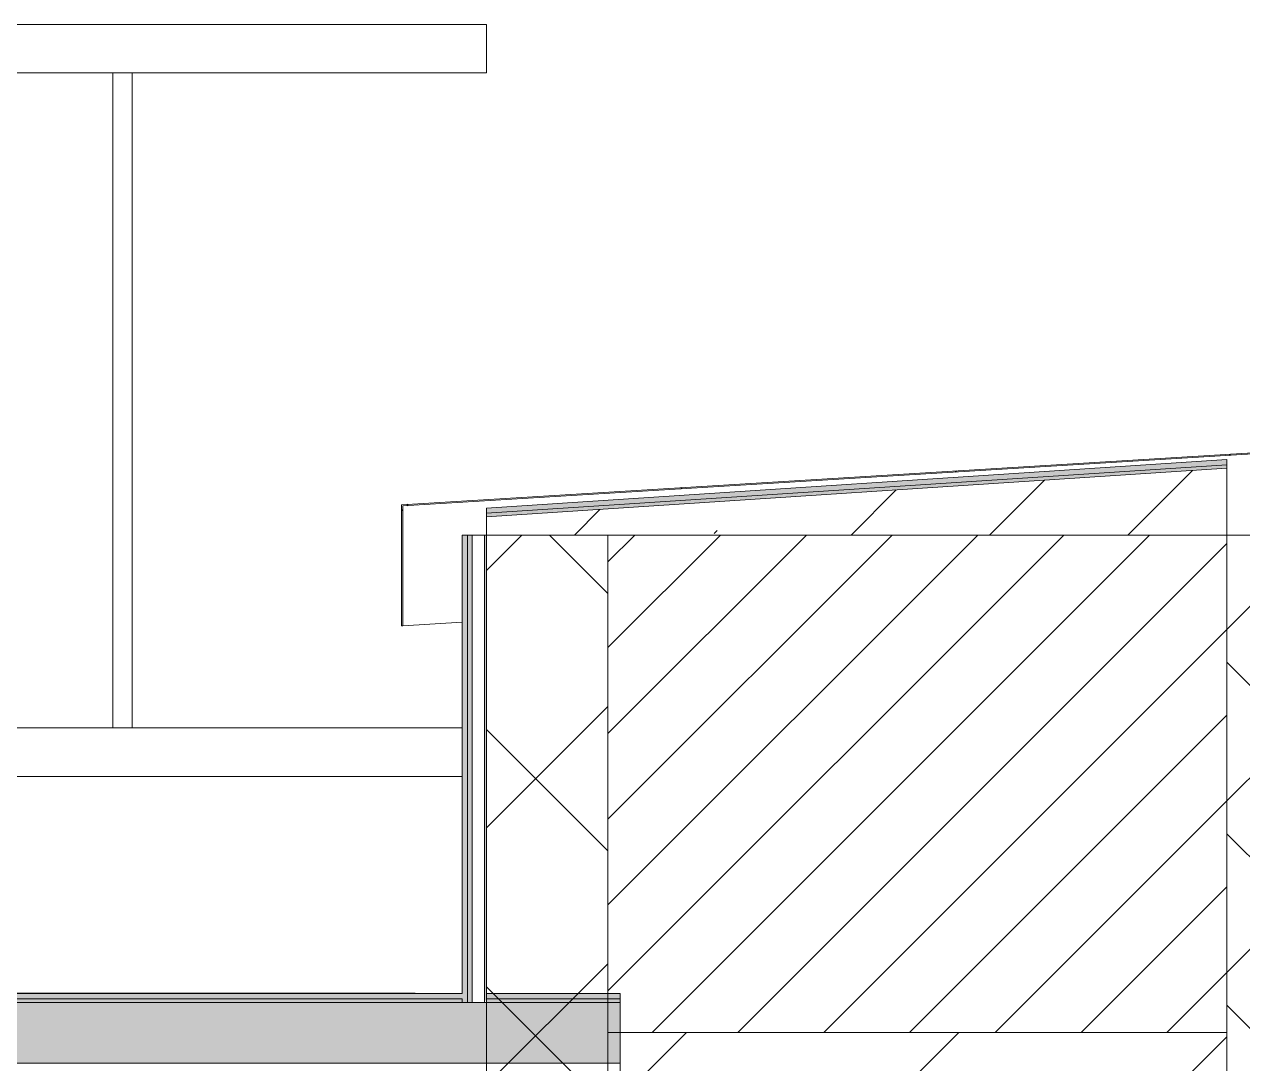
# Model space of a CAD drawing. Header units: millimetres. Extents: x -515342 to 330399, y -224905 to 507333.
# Drawn here: x 189095 to 190099, y 101846 to 102702 of the extents above; entities that cross this region are included whole.
import ezdxf

# ---------------------------------------------------------------- set-up
doc = ezdxf.new("R2010")
doc.units = ezdxf.units.MM
doc.layers.get('0').update_dxf_attribs({"lineweight": 0})
for name, color, linetype, lineweight in [('Витраж', 7, 'Continuous', 0), ('Крыша', 7, 'Continuous', 0), ('Обобщенные модели', 7, 'Continuous', 0), ('Ограждение', 7, 'Continuous', 0), ('Стены внутренние', 7, 'Continuous', 0), ('Стены наружные', 7, 'Continuous', 0), ('Стены несущие', 7, 'Continuous', 0), ('Стены отделка', 7, 'Continuous', 0), ('Стены перегородки', 7, 'Continuous', 0), ('Стены штриховка', 7, 'Continuous', 0)]:
    doc.layers.add(name, color=color, linetype=linetype, lineweight=lineweight)
pattern_1 = [(45, (136801.12, 95610.5), (-114.04925, 114.04925), []), (45, (136915.17, 95610.5), (-114.04925, 114.04925), [201.613, -40.323, 3.353, -36.97])]

# ---------------------------------------------------------------- blocks, each defined once
blk = doc.blocks.new('СД_Люблино_Фасады_rvt-1-О_АР_П_Разрез 1-1')
at = {"layer": 'Стены внутренние'}
h = blk.add_hatch(dxfattribs=at)
h.set_pattern_fill('FP_7', color=256, style=0, pattern_type=2)
h.set_pattern_definition([(45, (48650.593, 7579.1), (-35.35534, 35.35534), [])])
h.paths.add_polyline_path([(101425, 13840), (101935, 13840), (101935, 14250), (101425, 14250), (101425, 14158.8)])
h = blk.add_hatch(dxfattribs=at)
h.set_pattern_fill('FP_1', color=256, style=0, pattern_type=2)
h.set_pattern_definition([(45, (48650.6, 7579.1), (-224.5064, 224.5064), []), (45, (48875.1, 7579.1), (-224.5064, 224.5064), [396.875, -79.375, 3.353, -76.022])])
h.paths.add_polyline_path([(101581.7, -3570), (101935, -3570), (101935, 760), (101435, 760), (101435, -3570)])
h.paths.add_polyline_path([(101435, 2620), (101935, 2620), (101935, 4160), (101435, 4160), (101435, 3450.6)])
h.paths.add_polyline_path([(101435, 6020), (101935, 6020), (101935, 7510), (101435, 7510), (101435, 6404.6)])
h.paths.add_polyline_path([(101435, 9370), (101935, 9370), (101935, 10810), (101435, 10810), (101435, 10097.1)])
h.paths.add_polyline_path([(101435, 12670), (101935, 12670), (101935, 13840), (101435, 13840), (101435, 13051.1)])
at = {"layer": 'Стены наружные'}
h = blk.add_hatch(dxfattribs=at)
h.set_pattern_fill('FP_4', color=256, style=0, pattern_type=2)
h.set_pattern_definition([(45, (48650.59, 7579.1), (-70.71068, 70.71068), []), (135, (48650.59, 7579.1), (-70.71068, -70.71068), [])])
h.paths.add_polyline_path([(101996.1, 200), (102035, 200), (102035, 760), (101935, 760), (101935, 200)])
h.paths.add_polyline_path([(102035, 2620), (102035, 4160), (101935, 4160), (101935, 2620)])
h.paths.add_polyline_path([(102035, 6020), (102035, 7510), (101935, 7510), (101935, 6020)])
h.paths.add_polyline_path([(102035, 9370), (102035, 10810), (101935, 10810), (101935, 9370)])
h.paths.add_polyline_path([(101935, 12670), (102035, 12670), (102035, 14250), (101935, 14250), (101935, 13051.1)])
at = {"layer": 'Стены несущие'}
for p, q in [((101435, 13840), (101435, 12670)), ((101935, 13840), (101435, 13840)), ((101935, 12670), (101935, 13840)), ((101935, 13840), (101935, 12670))]:
    blk.add_line(p, q, dxfattribs=at)
at = {"layer": 'Стены отделка', "lineweight": 9}
for p, q in [((101935, 14250), (101935, 13840)), ((102035, 14250), (101935, 14250))]:
    blk.add_line(p, q, dxfattribs=at)
at = {"layer": 'Стены перегородки'}
for p, q in [((101425, 14250), (101425, 13840)), ((101935, 14250), (101425, 14250)), ((101935, 13840), (101935, 14250)), ((101425, 13840), (101935, 13840))]:
    blk.add_line(p, q, dxfattribs=at)
blk = doc.blocks.new('Ограждение - Ограждение-9810876-О_АР_П_Разрез 1-1')
at = {"layer": 'Ограждение'}
h = blk.add_hatch(dxfattribs=at)
h.set_pattern_fill('FP_9', color=256, style=0, pattern_type=2)
h.set_pattern_definition([(45, (48650.6, 7579.1), (-106.066, 106.066), [])])
h.paths.add_polyline_path([(101256, 14175), (101256, 14274), (102154, 14328.9), (102155, 14330), (101255, 14275), (101255, 14175)])
at = {"layer": 'Ограждение', "lineweight": 18}
for p, q in [((102155, 14330), (101255, 14275)), ((101256, 14274), (102154, 14328.9)), ((102154, 14328.9), (102154, 14230)), ((102155, 14230), (102155, 14330)), ((101255, 14275), (101255, 14175)), ((101256, 14175), (101256, 14274)), ((102154, 14230), (102155, 14230)), ((101255, 14175), (101256, 14175))]:
    blk.add_line(p, q, dxfattribs=at)
blk = doc.blocks.new('Заглушка на парапетный отлив 2 - Заглушка на парапетный отлив 2-9811343-О_АР_П_Разрез 1-1')
at = {"layer": 'Обобщенные модели'}
for p, q in [((102104.9, 14226.9), (102155, 14230)), ((101256, 14175.1), (101305, 14178.1))]:
    blk.add_line(p, q, dxfattribs=at)
blk = doc.blocks.new('Прямоугольный импост - АР_Импост_40х40 _поручень ограждения на кровле_-10058575-О_АР_П_Разрез 1-1')
at = {"layer": 'Витраж'}
for p, q in [((101325, 14671), (101025, 14671)), ((101325, 14671), (101325, 14631)), ((101325, 14631), (101025, 14631))]:
    blk.add_line(p, q, dxfattribs=at)
blk = doc.blocks.new('Прямоугольный импост - АР_Импост_40х40 _поручень ограждения на кровле_-V133-О_АР_П_Разрез 1-1')
at = {"layer": 'Витраж'}
for p, q in [((48760, 14671), (48460, 14671)), ((48760, 14631), (48460, 14631))]:
    blk.add_line(p, q, dxfattribs=at)
blk = doc.blocks.new('Прямоугольный импост - АР_Импост_16х16 _вертикальное заполнение ограждений_-V135-О_АР_П_Разрез 1-1')
at = {"layer": 'Витраж'}
for p, q in [((48752, 14631), (48752, 14091)), ((48768, 14631), (48768, 14091))]:
    blk.add_line(p, q, dxfattribs=at)
blk = doc.blocks.new('Прямоугольный импост - АР_Импост_40х40 _поручень ограждения на кровле_-10058582-О_АР_П_Разрез 1-1')
at = {"layer": 'Витраж'}
for p, q in [((1060, 14091), (760, 14091)), ((1060, 14051), (760, 14051))]:
    blk.add_line(p, q, dxfattribs=at)
blk = doc.blocks.new('Прямоугольный импост - АР_Импост_40х40 _поручень ограждения на кровле_-10058584-О_АР_П_Разрез 1-1')
at = {"layer": 'Витраж'}
for p, q in [((101305, 14091), (101025, 14091)), ((101305, 14051), (101025, 14051))]:
    blk.add_line(p, q, dxfattribs=at)

msp = doc.modelspace()

# ---------------------------------------------------------------- hatches: boundary and pattern name
at = {"layer": 'Крыша'}
for points in [[(189475.5296, 102299.3839), (190085.5296, 102339.3839), (190085.5296, 102343.5929), (189475.5296, 102303.5929)], [(189475.5296, 102296.3774), (190085.5296, 102336.3774), (190085.5296, 102339.3839), (189475.5296, 102299.3839)]]:
    msp.add_hatch(color=256, dxfattribs=at).paths.add_polyline_path(points)
h = msp.add_hatch(dxfattribs=at)
h.set_pattern_fill('FP_19', color=256, style=0, pattern_type=2)
h.set_pattern_definition(pattern_1)
h.paths.add_polyline_path([(189475.5296, 102281.3929), (190085.5296, 102281.3929), (190085.5296, 102336.3774), (189475.5296, 102296.3774)])
h = msp.add_hatch(dxfattribs=at)
h.set_pattern_fill('FP_19', color=256, style=0, pattern_type=2)
h.set_pattern_definition(pattern_1)
h.paths.add_polyline_path([(94424.1018, 101846.0924), (113248.7296, 101846.0924), (113248.7296, 101896.0924), (88455.5296, 101896.0924), (88455.5296, 101846.0924), (92766.5691, 101846.0924)])
h.paths.add_polyline_path([(113592.3296, 101846.0924), (137018.7296, 101846.0924), (137018.7296, 101896.0924), (113592.3296, 101896.0924)])
h.paths.add_polyline_path([(145807.6153, 101846.0924), (164428.7296, 101846.0924), (164428.7296, 101896.0924), (143817.3296, 101896.0924), (143817.3296, 101846.0924), (144150.0826, 101846.0924)])
h.paths.add_polyline_path([(169013.073, 101846.0924), (189585.5296, 101846.0924), (189585.5296, 101896.0924), (164772.3296, 101896.0924), (164772.3296, 101846.0924), (167355.5403, 101846.0924)])
h = msp.add_hatch(color=256, dxfattribs=at)
h.paths.add_polyline_path([(92766.5691, 101899.0924), (113240.5296, 101899.0924), (113240.5296, 101903.2924), (88475.5296, 101903.2924), (88475.5296, 101899.0924), (91109.0364, 101899.0924)])
h.paths.add_polyline_path([(113600.5296, 101899.0924), (137010.5296, 101899.0924), (137010.5296, 101903.2924), (113600.5296, 101903.2924)])
h.paths.add_polyline_path([(143825.5296, 101899.0924), (164420.5296, 101899.0924), (164420.5296, 101903.2924), (143825.5296, 101903.2924)])
h.paths.add_polyline_path([(170670.6057, 101899.0924), (189455.5296, 101899.0924), (189455.5296, 101903.2924), (164780.5296, 101903.2924), (164780.5296, 101899.0924), (169013.073, 101899.0924)])
h.paths.add_polyline_path([(189585.5296, 101899.0924), (189585.5296, 101903.2924), (189475.5296, 101903.2924), (189475.5296, 101899.0924), (189525.0401, 101899.0924)])
h = msp.add_hatch(color=256, dxfattribs=at)
h.paths.add_polyline_path([(88622.7373, 101896.0924), (113240.5296, 101896.0924), (113240.5296, 101899.0924), (88475.5296, 101899.0924), (88475.5296, 101896.0924)])
h.paths.add_polyline_path([(113600.5296, 101896.0924), (137010.5296, 101896.0924), (137010.5296, 101899.0924), (113600.5296, 101899.0924)])
h.paths.add_polyline_path([(143825.5296, 101896.0924), (164420.5296, 101896.0924), (164420.5296, 101899.0924), (143825.5296, 101899.0924)])
h.paths.add_polyline_path([(167355.5403, 101896.0924), (189455.5296, 101896.0924), (189455.5296, 101899.0924), (164780.5296, 101899.0924), (164780.5296, 101896.0924), (165698.0076, 101896.0924)])
h.paths.add_polyline_path([(189475.5296, 101896.0924), (189585.5296, 101896.0924), (189585.5296, 101899.0924), (189475.5296, 101899.0924)])
at = {"layer": 'Стены наружные'}
for points in [[(189455.5296, 101896.0924), (189459.7296, 101896.0924), (189459.7296, 102281.3929), (189455.5296, 102281.3929), (189455.5296, 101899.0924)], [(189463.7296, 101896.0924), (189463.7296, 102281.3929), (189459.7296, 102281.3929), (189459.7296, 101896.0924)], [(189473.7296, 101896.0924), (189475.5296, 101899.0924), (189475.5296, 102281.3929), (189473.7296, 102281.3929), (189473.7296, 101903.2924)]]:
    msp.add_hatch(color=256, dxfattribs=at).paths.add_polyline_path(points)
h = msp.add_hatch(dxfattribs=at)
h.set_pattern_fill('FP_21', color=256, style=0, pattern_type=2)
h.set_pattern_definition([(45, (136801.12, 95610.5), (-106.066, 106.066), []), (135, (136801.12, 95610.5), (-106.066, -106.066), [])])
h.paths.add_polyline_path([(189525.0401, 101645.3271), (189575.5296, 101645.3271), (189575.5296, 102281.3929), (189475.5296, 102281.3929), (189475.5296, 101645.3271)])

# ---------------------------------------------------------------- linework, layer by layer
at = {"layer": 'Крыша'}
for p, q in [((190085.5296, 102343.5929), (189475.5296, 102303.5929)), ((190085.5296, 102339.3839), (189475.5296, 102299.3839)), ((190085.5296, 102336.3774), (189475.5296, 102296.3774)), ((190085.5296, 102336.3774), (190085.5296, 102343.5929)), ((190085.5296, 102281.3929), (190085.5296, 102336.3774)), ((189475.5296, 102303.5929), (189475.5296, 102296.3774)), ((189475.5296, 102296.3774), (189475.5296, 102281.3929)), ((189475.5296, 102281.3929), (190085.5296, 102281.3929)), ((189455.5296, 101903.2924), (164780.5296, 101903.2924)), ((164780.5296, 101899.0924), (189455.5296, 101899.0924)), ((164780.5296, 101896.0924), (189585.5296, 101896.0924)), ((189416.6712, 101903.5929), (188455.3866, 101903.5929)), ((189455.5296, 101896.0924), (189455.5296, 101899.0924)), ((189585.5296, 101903.2924), (189475.5296, 101903.2924)), ((189475.5296, 101899.0924), (189585.5296, 101899.0924)), ((189585.5296, 101846.0924), (189585.5296, 101903.2924)), ((164772.3296, 101846.0924), (189585.5296, 101846.0924)), ((189585.5296, 101543.0924), (189585.5296, 101846.0924))]:
    msp.add_line(p, q, dxfattribs=at)
at = {"layer": 'Стены отделка'}
for p, q in [((189475.5296, 102281.3929), (189455.5296, 102281.3929)), ((189455.5296, 102281.3929), (189455.5296, 101903.2924)), ((189575.5296, 101645.3271), (189575.5296, 102281.3929)), ((189475.5296, 101896.0924), (189475.5296, 101645.3271))]:
    msp.add_line(p, q, dxfattribs=at)
at = {"layer": 'Стены штриховка'}
for p, q in [((189459.7296, 102281.3929), (189459.7296, 101896.0924)), ((189463.7296, 102281.3929), (189463.7296, 101896.0924)), ((189473.7296, 102281.3929), (189473.7296, 101896.0924)), ((189475.5296, 102281.3929), (189475.5296, 101896.0924))]:
    msp.add_line(p, q, dxfattribs=at)

# ---------------------------------------------------------------- block references
msp.add_blockref('СД_Люблино_Фасады_rvt-1-О_АР_П_Разрез 1-1', (88150.5296, 88031.3929))
at = {"layer": 'Витраж'}
for name, p in [('Прямоугольный импост - АР_Импост_40х40 _поручень ограждения на кровле_-V133-О_АР_П_Разрез 1-1', (140415.5296, 88031.3929)), ('Прямоугольный импост - АР_Импост_40х40 _поручень ограждения на кровле_-10058575-О_АР_П_Разрез 1-1', (88150.5296, 88031.3929)), ('Прямоугольный импост - АР_Импост_16х16 _вертикальное заполнение ограждений_-V135-О_АР_П_Разрез 1-1', (140415.5296, 88031.3929)), ('Прямоугольный импост - АР_Импост_40х40 _поручень ограждения на кровле_-10058582-О_АР_П_Разрез 1-1', (188115.5296, 88031.3929)), ('Прямоугольный импост - АР_Импост_40х40 _поручень ограждения на кровле_-10058584-О_АР_П_Разрез 1-1', (88150.5296, 88031.3929))]:
    msp.add_blockref(name, p, dxfattribs=at)
at = {"layer": 'Обобщенные модели'}
msp.add_blockref('Заглушка на парапетный отлив 2 - Заглушка на парапетный отлив 2-9811343-О_АР_П_Разрез 1-1', (88150.5296, 88031.3929), dxfattribs=at)
at = {"layer": 'Ограждение'}
msp.add_blockref('Ограждение - Ограждение-9810876-О_АР_П_Разрез 1-1', (88150.5296, 88031.3929), dxfattribs=at)

doc.saveas('drawing.dxf')
